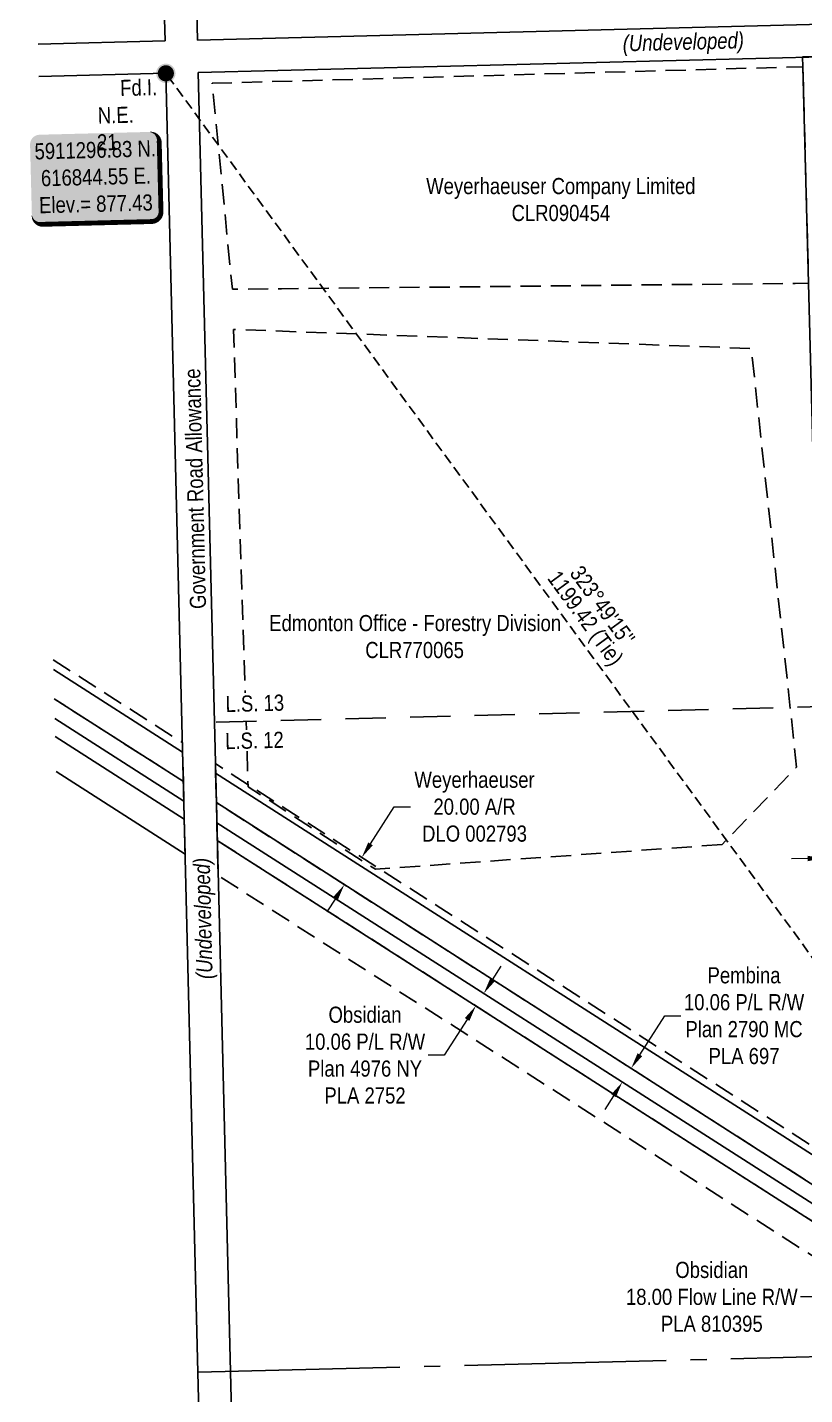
# Model space of a CAD drawing. Extents: x 614765 to 618049, y 5909250 to 5912282.
# Drawn here: x 616759 to 617240, y 5910479 to 5911325 of the extents above; entities that cross this region are included whole.
import ezdxf
from ezdxf.enums import TextEntityAlignment as Align

# ---------------------------------------------------------------- set-up
doc = ezdxf.new("R2010")
doc.units = 0
doc.header["$LTSCALE"] = 5
doc.header["$PDSIZE"] = 0.5
for name, pattern in [('foc-ACCESSROAD', [3.75, 2.5, -1.25]), ('foc-FLOWLINE', [3.75, 2.5, -1.25]), ('foc-LSD', [8, 5, -3]), ('foc-QUARTERLINE', [33, 25, -3, 2, -3]), ('foc-TIELINE', [1.875, 1.25, -0.625])]:
    doc.linetypes.add(name, pattern=pattern)
doc.layers.get('Defpoints').update_dxf_attribs({"color": 9})
for name, color, linetype in [('C-FLOWLINE', 13, 'foc-FLOWLINE'), ('C-RW', 13, 'Continuous'), ('DETAIL-T', 7, 'Continuous'), ('F-AR', 190, 'foc-ACCESSROAD'), ('F-RW', 190, 'Continuous'), ('F-WS', 190, 'foc-ACCESSROAD'), ('L-MON', 1, 'Continuous'), ('L-QSEC', 8, 'foc-QUARTERLINE'), ('L-ROAD-T', 7, 'Continuous'), ('L-SEC', 7, 'Continuous'), ('L-SECTION-LSD', 7, 'foc-LSD'), ('L-TIE', 7, 'foc-TIELINE'), ('L-TIE-T', 7, 'Continuous')]:
    doc.layers.add(name, color=color, linetype=linetype)
for name, color, linetype, lineweight in [('C-FLOWLINE-T', 13, 'Continuous', 9), ('C-RW-T', 13, 'Continuous', 9), ('F-AR-T', 190, 'Continuous', 9), ('F-RW-T', 190, 'Continuous', 9), ('F-WS-T', 190, 'Continuous', 9), ('T-TEXT', 48, 'Continuous', 18)]:
    doc.layers.add(name, color=color, linetype=linetype, lineweight=lineweight)
doc.styles.add('100L', font='ARIALN.TTF', dxfattribs={"height": 11})
doc.styles.add('175L', font='ARIALN.TTF', dxfattribs={"height": 20})
doc.styles.add('80', font='ARIALN.TTF', dxfattribs={"height": 10})
doc.styles.add('80CG', font='ARIALN.TTF', dxfattribs={"height": 10})
doc.styles.add('80L', font='ARIALN.TTF', dxfattribs={"height": 10})
doc.styles.add('80LS', font='ARIALNI.TTF', dxfattribs={"height": 10})
doc.dimstyles.new('Compass 5 000', dxfattribs={"dimscale": 5, "dimtxt": 9, "dimasz": 2, "dimexe": 0.2, "dimexo": 0.0625, "dimgap": 0.5, "dimtad": 0, "dimtih": 1, "dimtoh": 1, "dimzin": 0, "dimdsep": 46, "dimtxsty": '80CG', "dimcen": 0.1, "dimse1": 1, "dimse2": 1, "dimclrd": 256, "dimclrt": 256, "dimaunit": 1, "dimadec": 4, "dimazin": 0, "dimtfac": 0.06, "dimtofl": 0, "dimtmove": 0, "dimatfit": 1, "dimfxl": 0.2, "dimtolj": 1, "dimtzin": 0, "dimlwd": -1, "dimarcsym": 0})

# ---------------------------------------------------------------- blocks, each defined once
blk = doc.blocks.new('*D50')
at = {"layer": 'C-RW-T', "transparency": 16777216}
for p, q in [((617046.83, 5910735.58), (617052.22, 5910744)), ((617031.12, 5910711.03), (617016.98, 5910688.92)), ((617016.98, 5910688.92), (617006.98, 5910688.92))]:
    blk.add_line(p, q, dxfattribs=at)
for points in [[(617045.42, 5910736.47), (617048.23, 5910734.68), (617041.44, 5910727.15)], [(617029.72, 5910711.93), (617032.53, 5910710.13), (617036.51, 5910719.46)]]:
    blk.add_solid(points, dxfattribs=at)
at = {"layer": 'Defpoints', "color": 0, "transparency": 16777216}
for p in [(617036.51, 5910719.46), (617055.63, 5910718.07), (617050.7, 5910710.38)]:
    blk.add_point(p, dxfattribs=at)
at = {"layer": 'C-RW-T', "transparency": 16777216, "insert": (616967.89, 5910688.92), "char_height": 10, "attachment_point": 5, "style": '80CG'}
blk.add_mtext('\\A1;Obsidian\\P10.06 P/L R/W\\PPlan 4976 NY\\PPLA 2752', dxfattribs=at)
blk = doc.blocks.new('*D52')
at = {"layer": 'C-FLOWLINE-T', "transparency": 16777216}
for p, q in [((617273.51, 5910579.7), (617278.9, 5910588.12)), ((617253.03, 5910547.68), (617247.64, 5910539.26)), ((617247.64, 5910539.26), (617237.64, 5910539.26))]:
    blk.add_line(p, q, dxfattribs=at)
for points in [[(617272.11, 5910580.6), (617274.91, 5910578.8), (617268.12, 5910571.28)], [(617251.62, 5910548.58), (617254.43, 5910546.78), (617258.42, 5910556.11)]]:
    blk.add_solid(points, dxfattribs=at)
at = {"layer": 'Defpoints', "color": 0, "transparency": 16777216}
for p in [(617084.71, 5910688.62), (617075, 5910673.45), (617258.42, 5910556.11)]:
    blk.add_point(p, dxfattribs=at)
at = {"layer": 'C-FLOWLINE-T', "transparency": 16777216, "insert": (617182.64, 5910539.26), "char_height": 10, "attachment_point": 5, "style": '80CG'}
blk.add_mtext('\\A1;Obsidian\\P18.00 Flow Line R/W\\PPLA 810395', dxfattribs=at)
blk = doc.blocks.new('*D62')
at = {"layer": 'Defpoints', "color": 0, "transparency": 16777216}
for p in [(616965.9, 5910811.38), (617043.65, 5910761.59), (617032.86, 5910744.74)]:
    blk.add_point(p, dxfattribs=at)
at = {"layer": 'F-AR-T', "transparency": 16777216}
for p, q in [((616971.29, 5910819.8), (616985.98, 5910842.73)), ((616985.98, 5910842.73), (616995.98, 5910842.73)), ((616949.72, 5910786.1), (616944.33, 5910777.68))]:
    blk.add_line(p, q, dxfattribs=at)
for points in [[(616969.89, 5910820.7), (616972.7, 5910818.9), (616965.9, 5910811.38)], [(616948.31, 5910787), (616951.12, 5910785.2), (616955.11, 5910794.52)]]:
    blk.add_solid(points, dxfattribs=at)
at = {"layer": 'F-AR-T', "transparency": 16777216, "insert": (617035.72, 5910842.73), "char_height": 10, "attachment_point": 5, "style": '80CG'}
blk.add_mtext('\\A1;Weyerhaeuser\\P20.00 A/R\\PDLO 002793', dxfattribs=at)
blk = doc.blocks.new('*D68')
at = {"layer": 'Defpoints', "color": 0, "transparency": 16777216}
for p in [(617106.57, 5910697.54), (617101.1, 5910688.99), (617132.7, 5910680.81)]:
    blk.add_point(p, dxfattribs=at)
at = {"layer": 'F-RW-T', "transparency": 16777216}
for p, q in [((617138.1, 5910689.23), (617153.54, 5910713.34)), ((617153.54, 5910713.34), (617163.54, 5910713.34)), ((617121.84, 5910663.84), (617116.45, 5910655.41))]:
    blk.add_line(p, q, dxfattribs=at)
for points in [[(617136.69, 5910690.13), (617139.5, 5910688.33), (617132.7, 5910680.81)], [(617120.43, 5910664.73), (617123.24, 5910662.94), (617127.23, 5910672.26)]]:
    blk.add_solid(points, dxfattribs=at)
at = {"layer": 'F-RW-T', "transparency": 16777216, "insert": (617202.62, 5910713.34), "char_height": 10, "attachment_point": 5, "style": '80CG'}
blk.add_mtext('\\A1;Pembina\\P10.06 P/L R/W\\PPlan 2790 MC\\PPLA 697', dxfattribs=at)
blk = doc.blocks.new('*D71')
at = {"layer": 'Defpoints', "color": 0, "transparency": 16777216}
for p in [(617251.1, 5910842.96), (617266.24, 5910843.35), (617251.94, 5910810.96)]:
    blk.add_point(p, dxfattribs=at)
at = {"layer": 'F-RW-T', "transparency": 16777216}
for p, q in [((617277.07, 5910811.62), (617290.85, 5910811.98)), ((617241.94, 5910810.7), (617231.95, 5910810.44))]:
    blk.add_line(p, q, dxfattribs=at)
for points in [[(617241.9, 5910812.37), (617241.99, 5910809.03), (617251.94, 5910810.96)], [(617277.03, 5910813.29), (617277.12, 5910809.96), (617267.08, 5910811.36)]]:
    blk.add_solid(points, dxfattribs=at)
at = {"layer": 'F-RW-T', "transparency": 16777216, "insert": (617329.93, 5910811.98), "char_height": 10, "attachment_point": 5, "style": '80CG'}
blk.add_mtext('\\A1;Pulse\\P15.00 P/L R/W\\PPlan 032 0071\\PPLA 991817', dxfattribs=at)
blk = doc.blocks.new('fdia')
at = {"color": 255, "const_width": 1}
blk.add_lwpolyline([(-0.5, 0, 1), (0.5, 0, 1)], format="xyb", close=True, dxfattribs=at)
blk = doc.blocks.new('Fdiaa')
blk.add_blockref('fdia', (0, 0))
blk = doc.blocks.new('fdib')
at = {"color": 1, "const_width": 1.6}
blk.add_lwpolyline([(-0.4, 0, 1), (0.4, 0, 1)], format="xyb", close=True, dxfattribs=at)
at = {"color": 1}
blk.add_circle((0, 0), 0.8, dxfattribs=at)
blk = doc.blocks.new('Fdibb')
blk.add_blockref('fdib', (0, 0))
blk = doc.blocks.new('fdicc')
for name in ['Fdibb', 'Fdiaa']:
    blk.add_blockref(name, (0, 0))
blk = doc.blocks.new('FDI')
blk.add_blockref('fdicc', (0, 0))
blk = doc.blocks.new('*U87')
h = blk.add_hatch(color=254)
edge = h.paths.add_edge_path()
edge.add_line((-34, -28.5), (34, -28.5))
edge.add_arc((34, -22.5), 6, 270, 360)
edge.add_line((40, -22.5), (40, 21))
edge.add_arc((34, 21), 6, 0, 90)
edge.add_line((34, 27), (-34, 27))
edge.add_arc((-34, 21), 6, 90, 180)
edge.add_line((-40, 21), (-40, -22.5))
edge.add_arc((-34, -22.5), 6, 180, 270)
at = {"color": 1, "flags": 128}
blk.add_lwpolyline([(-34, -28.5, 3, 3, 0), (34, -28.5, 3, 3, 0.414214), (40, -22.5, 3, 3, 0), (40, 21, 3, 0, 0.414214), (34, 27, 0, 0, 0), (-34, 27, 0, 0, 0.414214), (-40, 21, 0, 0, 0), (-40, -22.5, 0, 3, 0.414214)], format="xyseb", close=True, dxfattribs=at)
blk.add_lwpolyline([(-3.34, -19.18, 0, 10, 0), (0, 0, 5, 5, 0)], format="xyseb", dxfattribs=at)
at = {"color": 1, "style": '80'}
blk.add_attdef('ENTER_TEXT_001', (-35.99, -5), '', height=10, dxfattribs=at)

msp = doc.modelspace()

# ---------------------------------------------------------------- linework, layer by layer
for p, q in [((616864.153, 5911317.44), (617666.358, 5911337.64)), ((616864.656, 5911297.337), (617666.864, 5911317.537))]:
    msp.add_line(p, q)
at = {"layer": 'C-FLOWLINE', "flags": 128}
msp.add_lwpolyline([(617523.354, 5910255.333), (617505.934, 5910250.76), (617495.718, 5910289.667), (617488.793, 5910316.037), (617485.975, 5910326.772), (617496.944, 5910368.575), (617502.702, 5910390.521), (617502.455, 5910400.287), (617361.385, 5910490.312), (617339.131, 5910504.536), (617273.942, 5910546.206), (617263.696, 5910552.755), (617258.605, 5910556.004), (617248.35, 5910562.547), (616876.939, 5910800.172), (616876.402, 5910821.892), (617258.046, 5910577.723), (617273.39, 5910567.934), (617371.223, 5910505.355), (617520.216, 5910410.318), (617520.751, 5910388.345), (617515.686, 5910369.043), (617504.594, 5910326.774), (617523.354, 5910255.333)], close=True, dxfattribs=at)
at = {"layer": 'C-RW', "flags": 128}
for points in [[(616775.737, 5910897.316), (616855.688, 5910846.111), (616855.962, 5910835.034), (616776.01, 5910886.288)], [(616776.01, 5910886.288), (616855.962, 5910835.034), (616856.499, 5910813.297), (616776.548, 5910864.55)]]:
    msp.add_lwpolyline(points, dxfattribs=at)
msp.add_lwpolyline([(617536.456, 5910369.236), (617521.204, 5910368.844), (617520.751, 5910388.345), (617520.216, 5910410.318), (617371.223, 5910505.355), (617273.39, 5910567.934), (617258.046, 5910577.723), (616876.402, 5910821.892), (616876.131, 5910832.881), (617257.762, 5910588.787), (617273.189, 5910578.937), (617387.257, 5910506.075), (617387.711, 5910505.777), (617519.945, 5910421.348), (617529.616, 5910415.172), (617535.373, 5910411.496), (617535.652, 5910400.596), (617536.456, 5910369.236)], close=True, dxfattribs=at)
at = {"layer": 'F-AR', "flags": 128}
msp.add_lwpolyline([(616774.837, 5910933.703), (616854.788, 5910882.535), (616854.937, 5910876.538), (616855.385, 5910858.395), (616775.434, 5910909.562)], dxfattribs=at)
msp.add_lwpolyline([(617656.023, 5910340.298), (617661.819, 5910331.768), (617637.78, 5910331.215), (617632.154, 5910339.508), (617625.496, 5910349.322), (617614, 5910366.268), (617605.687, 5910378.521), (617598.246, 5910383.27), (617552.536, 5910412.439), (617522.921, 5910431.338), (617405.399, 5910506.229), (617272.878, 5910591.034), (617257.45, 5910600.926), (616875.824, 5910845.293), (616875.374, 5910863.53), (616875.228, 5910869.438), (617256.825, 5910625.088), (617268.246, 5910617.775), (617272.252, 5910615.207), (617283.667, 5910607.888), (617416.009, 5910523.306), (617441.321, 5910507.148), (617511.268, 5910462.516), (617517.372, 5910458.62), (617539.175, 5910444.706), (617620.24, 5910392.973), (617649.357, 5910350.111), (617656.023, 5910340.298)], close=True, dxfattribs=at)
at = {"layer": 'F-RW', "flags": 128}
for points in [[(617264.505, 5910328.079), (617259.982, 5910502.514), (617258.605, 5910556.004), (617258.046, 5910577.723), (617257.762, 5910588.787), (617257.45, 5910600.926), (617256.969, 5910619.571), (617256.825, 5910625.088), (617242.589, 5911166.879), (617239.068, 5911300.904), (617238.909, 5911306.949), (617253.897, 5911307.334), (617257.336, 5911180.907), (617264.237, 5910919.207), (617272.252, 5910615.207), (617272.398, 5910609.698), (617272.878, 5910591.034), (617273.189, 5910578.937), (617273.39, 5910567.934), (617273.942, 5910546.206), (617275.042, 5910502.898), (617279.467, 5910328.435)], [(616774.984, 5910927.748), (616854.937, 5910876.538), (616855.385, 5910858.395), (616775.434, 5910909.562)], [(616775.434, 5910909.562), (616855.385, 5910858.395), (616855.688, 5910846.111), (616775.737, 5910897.316)], [(617522.921, 5910431.338), (617405.399, 5910506.229), (617272.878, 5910591.034), (617257.45, 5910600.926), (616875.824, 5910845.293), (616875.374, 5910863.53), (617256.969, 5910619.571), (617272.398, 5910609.698), (617301.71, 5910590.87), (617432.487, 5910506.922), (617517.528, 5910452.516)], [(617519.945, 5910421.348), (617387.711, 5910505.777), (617387.257, 5910506.075), (617273.189, 5910578.937), (617257.762, 5910588.787), (616876.131, 5910832.881), (616875.824, 5910845.293), (617257.45, 5910600.926), (617272.878, 5910591.034), (617405.399, 5910506.229), (617522.921, 5910431.338)]]:
    msp.add_lwpolyline(points, dxfattribs=at)
at = {"layer": 'F-WS', "flags": 128}
for points in [[(617239.068, 5911300.904), (617242.589, 5911166.879), (617234.363, 5911166.792), (616916.175, 5911163.434), (616885.735, 5911163.113), (616873.22, 5911290.656), (617239.068, 5911300.904)], [(617188.986, 5910819.346), (616974.334, 5910804.012), (616895.526, 5910855.171), (616886.439, 5911138.304), (617207.076, 5911126.485), (617235.17, 5910867.256), (617188.986, 5910819.346)]]:
    msp.add_lwpolyline(points, close=True, dxfattribs=at)
at = {"layer": 'L-QSEC'}
msp.add_line((616864.568, 5910492.699), (617652.281, 5910512.535), dxfattribs=at)
at = {"layer": 'L-SEC'}
for p, q in [((616842.052, 5911396.776), (616844.05, 5911316.934)), ((616864.153, 5911317.451), (616862.155, 5911397.292)), ((616844.05, 5911316.934), (616765.407, 5911314.927)), ((616765.904, 5911294.824), (616844.553, 5911296.831)), ((616844.553, 5911296.831), (616854.489, 5910894.633)), ((616874.592, 5910895.148), (616864.656, 5911297.347)), ((616854.49, 5910894.633), (616864.426, 5910492.435)), ((616884.53, 5910492.949), (616874.592, 5910895.148)), ((616864.426, 5910492.435), (616874.357, 5910090.682)), ((616894.46, 5910091.19), (616884.53, 5910492.949))]:
    msp.add_line(p, q, dxfattribs=at)
at = {"layer": 'L-SECTION-LSD'}
msp.add_line((616875.794, 5910895.172), (617677.403, 5910915.768), dxfattribs=at)

# ---------------------------------------------------------------- block references
at = {"layer": 'DETAIL-T'}
ref = msp.add_blockref('*U87', (616800.991, 5911232.684), dxfattribs=dict(at, rotation=1.461479045031275))
ref.add_attrib('ENTER_TEXT_001', '5911296.83 N.', (616763.384, 5911243.501), dxfattribs={"layer": '0', "color": 1, "height": 10, "rotation": 1.461479, "style": '80'})
ref.add_attrib('ENTER_TEXT_002', '616844.55 E.', (616767.332, 5911226.889), dxfattribs={"layer": '0', "color": 1, "height": 10, "rotation": 1.461479, "style": '80'})
ref.add_attrib('ENTER_TEXT_003', 'Elev.= 877.43', (616766.179, 5911210.146), dxfattribs={"layer": '0', "color": 1, "height": 10, "rotation": 1.461479, "style": '80'})
at = {"layer": 'L-MON', "xscale": 5.000000000000011, "yscale": 5.000000000000011, "zscale": 5.000000000000011}
msp.add_blockref('FDI', (616844.553, 5911296.831), dxfattribs=at)

# ---------------------------------------------------------------- texts
at = {"layer": 'F-WS-T', "char_height": 9.99634, "attachment_point": 1, "style": '175L'}
for s, insert in [('\\pi7.14493;Weyerhaeuser Company Limited\\P\\pi60.02802;CLR090454', (616998.619, 5911232.032)), ('\\pi0.50343;Edmonton Office - Forestry Division\\P\\pi59.9837;CLR770065', (616908.074, 5910961.462))]:
    msp.add_mtext_dynamic_manual_height_columns(s, width=180.05454, gutter_width=99.963, heights=[0], dxfattribs=dict(at, insert=insert))
at = {"layer": 'L-MON', "insert": (616800.913, 5911292.353), "char_height": 10, "attachment_point": 1, "rotation": 1.461479, "style": '80L'}
msp.add_mtext_dynamic_manual_height_columns('\\pi15.20232;Fd.I.\\P\\pi0.95266;N.E. 21', width=36.18458, gutter_width=50, heights=[0], dxfattribs=at)
at = {"layer": 'L-ROAD-T', "style": '80L'}
msp.add_text('Government Road Allowance', height=9.99634, rotation=91.415229, dxfattribs=at).set_placement((616862.662, 5911039.64), align=Align.MIDDLE_CENTER)
at = {"layer": 'L-TIE-T', "style": '80L'}
for s, p in [("323°49'15''", (617114.995, 5910967.274)), ('1199.42 (Tie)', (617103.498, 5910958.864))]:
    msp.add_text(s, height=9.99637, rotation=306.1807, dxfattribs=at).set_placement(p, align=Align.MIDDLE)
at = {"layer": 'T-TEXT', "style": '80LS'}
for rotation, p in [(1.473509, (617165.012, 5911316.382)), (91.415229, (616867.603, 5910773.565))]:
    msp.add_text('(Undeveloped)', height=9.99634, rotation=rotation, dxfattribs=at).set_placement(p, align=Align.MIDDLE_CENTER)

# ---------------------------------------------------------------- dimensions: what is measured, and where the dimension line sits
at = {"layer": 'C-FLOWLINE-T'}
dim = msp.add_linear_dim(base=(617258.416, 5910556.106), p1=(617084.71, 5910688.621), p2=(617075.005, 5910673.451), angle=237.389261, text='Obsidian\\P18.00 Flow Line R/W\\PPLA 810395', dimstyle='Compass 5 000', dxfattribs=at)
dim.commit()
dim.dimension.update_dxf_attribs({"geometry": '*D52', "text_midpoint": (617182.638, 5910539.259), "dimtype": 161})
at = {"layer": 'C-RW-T'}
dim = msp.add_linear_dim(base=(617036.513, 5910719.456), p1=(617055.627, 5910718.074), p2=(617050.703, 5910710.378), angle=237.389617, text='Obsidian\\P10.06 P/L R/W\\PPlan 4976 NY\\PPLA 2752', dimstyle='Compass 5 000', dxfattribs=at)
dim.commit()
dim.dimension.update_dxf_attribs({"geometry": '*D50', "text_midpoint": (616967.893, 5910688.924), "dimtype": 161})
at = {"layer": 'F-AR-T'}
dim = msp.add_linear_dim(base=(616965.901, 5910811.376), p1=(617032.862, 5910744.737), p2=(617043.653, 5910761.59), angle=57.367173, text='Weyerhaeuser\\P20.00 A/R\\PDLO 002793', dimstyle='Compass 5 000', dxfattribs=at)
dim.commit()
dim.dimension.update_dxf_attribs({"geometry": '*D62', "text_midpoint": (617035.723, 5910842.726), "dimtype": 161})
at = {"layer": 'F-RW-T'}
for base, p1, p2, angle, text, picture, middle in [((617251.941, 5910810.962), (617266.237, 5910843.353), (617251.1, 5910842.955), 181.505077, 'Pulse\\P15.00 P/L R/W\\PPlan 032 0071\\PPLA 991817', '*D71', (617329.932, 5910811.984)), ((617132.704, 5910680.805), (617101.098, 5910688.99), (617106.572, 5910697.539), 57.367351, 'Pembina\\P10.06 P/L R/W\\PPlan 2790 MC\\PPLA 697', '*D68', (617202.624, 5910713.342))]:
    dim = msp.add_linear_dim(base=base, p1=p1, p2=p2, angle=angle, text=text, dimstyle='Compass 5 000', dxfattribs=at)
    dim.commit()
    dim.dimension.update_dxf_attribs({"geometry": picture, "text_midpoint": middle, "dimtype": 161})

# ---------------------------------------------------------------- next in the draw order: texts
at = {"layer": 'L-SECTION-LSD', "char_height": 9.99634, "attachment_point": 1, "rotation": 1.471825, "style": '100L', "bg_fill": 3, "box_fill_scale": 1.15, "bg_fill_color": 256, "bg_fill_transparency": 0}
for s, width, insert in [('\\pi1.8881;L.S. 13', 36.82074, (616879.482, 5910911.29)), ('\\pi2.22687;L.S. 12', 37.09814, (616878.928, 5910888.281))]:
    msp.add_mtext_dynamic_manual_height_columns(s, width=width, gutter_width=54.98, heights=[0], dxfattribs=dict(at, insert=insert))

# ---------------------------------------------------------------- next in the draw order: linework, layer by layer
at = {"layer": 'L-TIE'}
msp.add_line((617552.329, 5910329.041), (616844.553, 5911296.831), dxfattribs=at)

doc.saveas('drawing.dxf')
